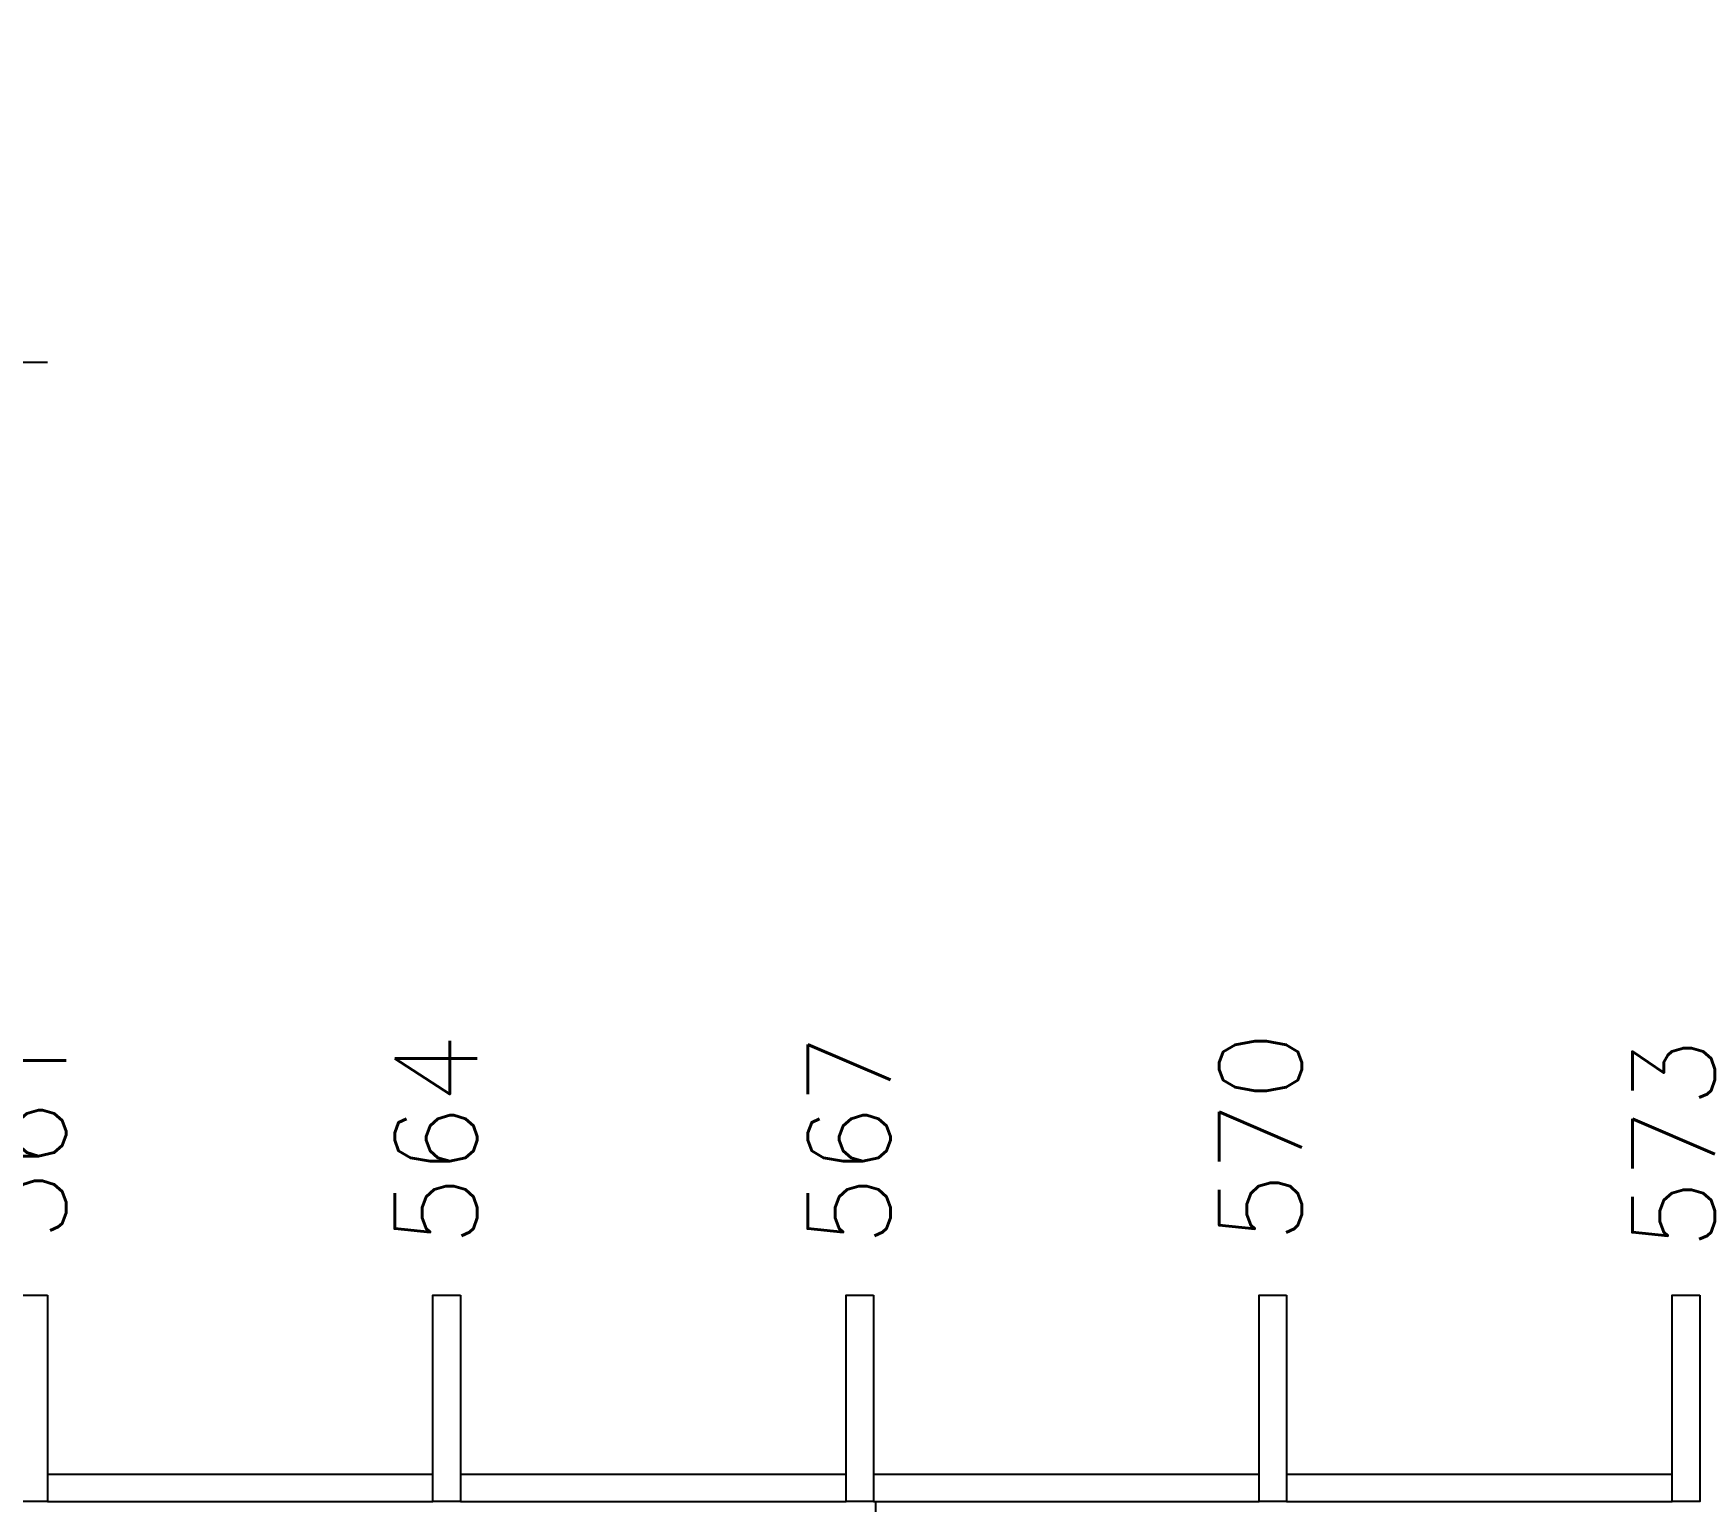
# Model space of a CAD drawing. Extents: x 0 to 244, y -71 to 76.
# Drawn here: x 93.07 to 105.18, y 15.22 to 25.88 of the extents above; entities that cross this region are included whole.
import ezdxf

# ---------------------------------------------------------------- set-up
doc = ezdxf.new("R2010")
doc.units = 0
doc.header["$LTSCALE"] = 0.01
doc.header["$MEASUREMENT"] = 0
doc.header["$PDMODE"] = 98
doc.layers.get('0').update_dxf_attribs({"linetype": 'CONTINUOUS'})
doc.layers.get('DEFPOINTS').update_dxf_attribs({"linetype": 'CONTINUOUS'})
for name, color, linetype in [('ALV', 2, 'CONTINUOUS'), ('ESTR', 3, 'CONTINUOUS'), ('NOPILAR1', 2, 'CONTINUOUS'), ('TXT-END-EXTERNO', 2, 'CONTINUOUS')]:
    doc.layers.add(name, color=color, linetype=linetype)
doc.layers.get('0').freeze()
doc.styles.add('1', font='romans.shx')
doc.styles.add('NOPILAR', font='simplex.shx', dxfattribs={"height": 0.6})
doc.dimstyles.new('1-600', dxfattribs={"dimtxt": 1.1, "dimasz": 2.5, "dimexe": 2, "dimexo": 4, "dimgap": 0.2, "dimtad": 1, "dimdec": 0, "dimzin": 4, "dimdsep": 46, "dimlunit": 6, "dimtxsty": '1', "dimblk1": 'NONE', "dimblk2": 'NONE', "dimsah": 1, "dimcen": 0, "dimclrd": 2, "dimclre": 2, "dimclrt": 2, "dimadec": 0, "dimazin": 0, "dimtfac": 1, "dimtdec": 0, "dimtmove": 2, "dimatfit": 3, "dimldrblk": 'NONE', "dimfxl": 1, "dimtolj": 1, "dimtzin": 0, "dimarcsym": 0})

# ---------------------------------------------------------------- blocks, each defined once
blk = doc.blocks.new('PILAR-SSN')
blk.add_lwpolyline([(0.2, 0), (0.2, -1.5), (0, -1.5), (0, 0)], close=True)
blk = doc.blocks.new('*D67')
at = {"layer": 'DEFPOINTS', "color": 0, "transparency": 16777216}
for p in [(66.907, 23.491), (66.907, 16.72), (93.175, 15.42)]:
    blk.add_point(p, dxfattribs=at)
at = {"layer": 'TXT-END-EXTERNO', "color": 2, "lineweight": -2, "transparency": 16777216}
for p, q in [((66.907, 20.72), (66.907, 25.491)), ((93.175, 23.491), (66.907, 23.491))]:
    blk.add_line(p, q, dxfattribs=at)
at = {"layer": 'TXT-END-EXTERNO', "color": 2, "transparency": 16777216, "insert": (80.041, 24.241), "char_height": 1.1, "attachment_point": 5, "style": '1'}
blk.add_mtext('\\A1;Economia Pós-Grad.', dxfattribs=at)
blk = doc.blocks.new('_NONE')
at = {"color": 0, "linetype": 'ByBlock'}
blk.add_circle((0, 0), 0.25, dxfattribs=at)
blk = doc.blocks.new('*D53')
at = {"color": 2, "linetype": 'ByBlock', "transparency": 16777216}
for p, q in [((79.321, 533.663), (79.321, 539.734)), ((85.321, 537.734), (79.321, 537.734))]:
    blk.add_line(p, q, dxfattribs=at)
at = {"layer": 'DEFPOINTS', "color": 0, "linetype": 'ByBlock', "transparency": 16777216}
for p in [(79.321, 537.734), (85.321, 530.963), (79.321, 529.663)]:
    blk.add_point(p, dxfattribs=at)
blk = doc.blocks.new('*D52')
at = {"color": 2, "linetype": 'ByBlock', "transparency": 16777216}
for p, q in [((85.321, 534.963), (85.321, 539.734)), ((91.321, 537.734), (85.321, 537.734))]:
    blk.add_line(p, q, dxfattribs=at)
at = {"layer": 'DEFPOINTS', "color": 0, "linetype": 'ByBlock', "transparency": 16777216}
for p in [(85.321, 537.734), (85.321, 530.963), (91.321, 530.963)]:
    blk.add_point(p, dxfattribs=at)
at = {"color": 2, "linetype": 'ByBlock', "transparency": 16777216, "insert": (88.321, 538.484), "char_height": 1.1, "attachment_point": 5, "style": '1'}
blk.add_mtext('\\A1;Gea', dxfattribs=at)
blk = doc.blocks.new('*D51')
at = {"color": 2, "linetype": 'ByBlock', "transparency": 16777216}
for p, q in [((91.321, 534.963), (91.321, 539.734)), ((94.321, 537.734), (91.321, 537.734))]:
    blk.add_line(p, q, dxfattribs=at)
at = {"layer": 'DEFPOINTS', "color": 0, "linetype": 'ByBlock', "transparency": 16777216}
for p in [(91.321, 537.734), (91.321, 530.963), (94.321, 530.963)]:
    blk.add_point(p, dxfattribs=at)

msp = doc.modelspace()

# ---------------------------------------------------------------- linework, layer by layer
at = {"layer": 'ALV'}
for p, q in [((93.175, 15.42), (95.975, 15.42)), ((96.175, 15.42), (98.975, 15.42)), ((99.175, 15.42), (101.975, 15.42)), ((102.175, 15.42), (104.975, 15.42)), ((93.175, 15.22), (95.975, 15.22)), ((96.175, 15.22), (98.975, 15.22)), ((99.175, 15.22), (101.975, 15.22)), ((99.189, 15.22), (99.189, -0.001)), ((102.175, 15.22), (104.975, 15.22))]:
    msp.add_line(p, q, dxfattribs=at)

# ---------------------------------------------------------------- block references
at = {"layer": 'ESTR'}
for p in [(92.975, 16.72), (95.975, 16.72), (98.975, 16.72), (101.975, 16.72), (104.975, 16.72)]:
    msp.add_blockref('PILAR-SSN', p, dxfattribs=at)

# ---------------------------------------------------------------- texts
at = {"layer": 'NOPILAR1', "style": 'NOPILAR'}
for s, p in [('564', (96.297, 17.074)), ('567', (99.297, 17.074)), ('570', (102.286, 17.098)), ('561', (93.31, 17.112)), ('573', (105.286, 17.048))]:
    msp.add_text(s, height=0.6, rotation=90, dxfattribs=at).set_placement(p)

# ---------------------------------------------------------------- dimensions: what is measured, and where the dimension line sits
at = {"layer": 'TXT-END-EXTERNO'}
dim = msp.add_linear_dim(base=(66.907, 23.491), p1=(93.175, 15.42), p2=(66.907, 16.72), angle=0, text='Economia Pós-Grad.', dimstyle='1-600', override={"dimse1": 1}, dxfattribs=at)
dim.commit()
dim.dimension.update_dxf_attribs({"geometry": '*D67', "text_midpoint": (80.041, 24.241)})
for base, p1, p2, text, picture, middle in [((93.175, 23.491), (99.175, 16.72), (93.175, 15.42), ' ', '*D53', (96.175, 23.491)), ((99.175, 23.491), (105.175, 16.72), (99.175, 16.72), 'Gea', '*D52', (102.175, 24.241)), ((105.175, 23.491), (108.175, 16.72), (105.175, 16.72), ' ', '*D51', (106.675, 23.491))]:
    dim = msp.add_linear_dim(base=base, p1=p1, p2=p2, angle=0, text=text, dimstyle='1-600', override={"dimse1": 1}, dxfattribs=at)
    dim.commit()
    dim.dimension.update_dxf_attribs({"geometry": picture, "text_midpoint": middle, "insert": (13.854, -514.243)})

doc.saveas('drawing.dxf')
